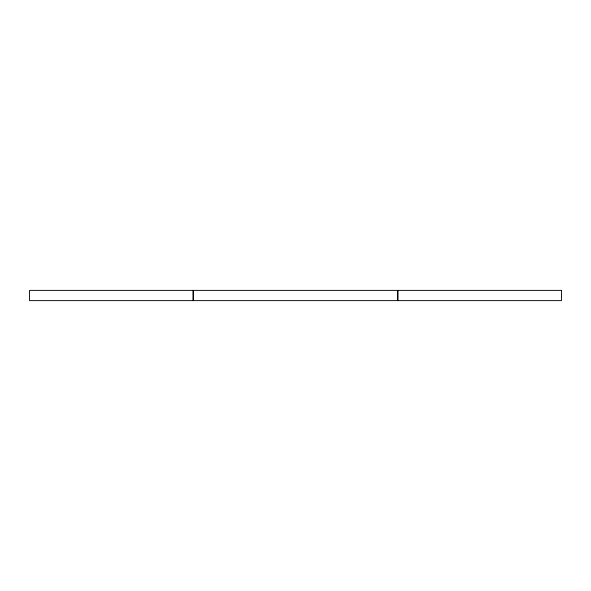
<?xml version="1.0" encoding="UTF-8"?>
<svg xmlns="http://www.w3.org/2000/svg" width="591" height="591" viewBox="0 0 591 591"><rect width="100%" height="100%" fill="white"/><g stroke="black" fill="none" stroke-linecap="round" stroke-linejoin="round"><path stroke-width="0.89" d="M397.854 290.38L397.854 300.62M397.721 290.38L397.721 300.62M193.279 290.38L193.279 300.62M193.146 290.38L193.146 300.62M561.45 290.38L29.55 290.38L29.55 300.62L561.45 300.62L561.45 290.38"/></g></svg>
